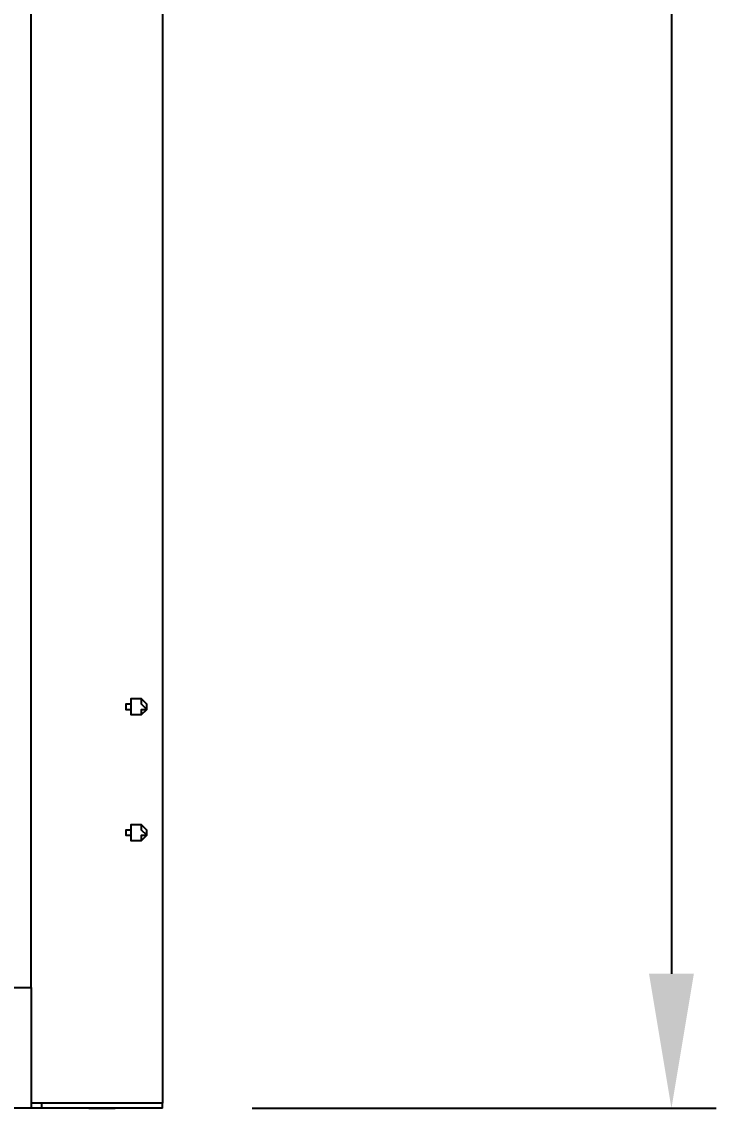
# Model space of a CAD drawing. Header units: millimetres. Extents: x 929 to 1725, y 58 to 532.
# Drawn here: x 1472.52 to 1488.01, y 81.88 to 106.1 of the extents above; entities that cross this region are included whole.
import ezdxf

# ---------------------------------------------------------------- set-up
doc = ezdxf.new("R2010")
doc.units = ezdxf.units.MM
doc.header["$MEASUREMENT"] = 0
doc.header["$PDSIZE"] = -10
doc.layers.get('Defpoints').update_dxf_attribs({"linetype": 'CONTINUOUS'})
doc.layers.add('TI-TEXT', color=3, linetype='CONTINUOUS')
doc.layers.add('TT-WIRE-EQPM', color=6, linetype='CONTINUOUS')
doc.styles.add('굴림체', font='GulimChe.ttf')
doc.dimstyles.new('NEW', dxfattribs={"dimtxt": 3, "dimasz": 3, "dimexe": 1, "dimexo": 2, "dimgap": 1, "dimtad": 1, "dimdec": 4, "dimzin": 0, "dimdsep": 46, "dimtxsty": '굴림체', "dimcen": 0.09, "dimclrd": 1, "dimclre": 1, "dimadec": 0, "dimazin": 0, "dimtfac": 1, "dimtdec": 4, "dimtofl": 0, "dimtmove": 2, "dimatfit": 3, "dimfxl": 0, "dimtolj": 1, "dimtzin": 0, "dimarcsym": 0})

# ---------------------------------------------------------------- blocks, each defined once
blk = doc.blocks.new('*D6')
at = {"layer": 'Defpoints', "color": 0, "linetype": 'ByBlock', "ltscale": 5}
for p in [(1475.66, 192.13), (1475.66, 81.876), (1487.013, 81.876)]:
    blk.add_point(p, dxfattribs=at)
at = {"layer": 'TI-TEXT', "color": 1, "linetype": 'ByBlock', "lineweight": -2, "ltscale": 5}
for p, q in [((1477.66, 192.13), (1488.013, 192.13)), ((1487.013, 189.13), (1487.013, 84.876)), ((1477.66, 81.876), (1488.013, 81.876))]:
    blk.add_line(p, q, dxfattribs=at)
at = {"layer": 'TI-TEXT', "color": 1, "linetype": 'ByBlock', "ltscale": 5}
for points in [[(1486.513, 189.13), (1487.513, 189.13), (1487.013, 192.13)], [(1486.513, 84.876), (1487.513, 84.876), (1487.013, 81.876)]]:
    blk.add_solid(points, dxfattribs=at)
at = {"layer": 'TI-TEXT', "color": 0, "linetype": 'ByBlock', "ltscale": 5, "insert": (1484.473, 137.003), "char_height": 3, "attachment_point": 5, "rotation": 90, "style": '굴림체'}
blk.add_mtext('\\A1;1957.7', dxfattribs=at)

msp = doc.modelspace()

# ---------------------------------------------------------------- linework, layer by layer
at = {"layer": 'TT-WIRE-EQPM', "linetype": 'Continuous'}
for points in [[(1475.66003, 192.01265), (1475.66003, 81.99353)], [(1472.73399, 84.56845), (1472.73399, 189.43773)], [(1475.3089, 90.77165), (1475.3089, 90.88869), (1475.19186, 91.00573), (1475.19186, 91.00573), (1475.07482, 91.00573), (1475.07482, 91.00573), (1474.95778, 91.00573), (1474.95778, 90.88869), (1474.84074, 90.88869), (1474.84074, 90.77165), (1474.95778, 90.77165), (1474.95778, 90.65461), (1475.07482, 90.65461), (1475.07482, 90.65461), (1475.19186, 90.65461), (1475.19186, 90.65461), (1475.3089, 90.77165), (1475.3089, 90.77165)], [(1475.3089, 90.77165), (1475.19186, 90.88869), (1475.19186, 91.00573), (1475.07482, 91.00573), (1475.07482, 91.00573), (1474.95778, 91.00573), (1474.95778, 90.88869), (1474.95778, 90.88869), (1474.95778, 90.77165), (1474.95778, 90.77165), (1474.95778, 90.65461), (1475.07482, 90.65461), (1475.07482, 90.65461), (1475.19186, 90.65461), (1475.19186, 90.77165), (1475.3089, 90.77165)], [(1475.3089, 87.96265), (1475.3089, 88.07969), (1475.19186, 88.19674), (1475.19186, 88.19674), (1475.07482, 88.19674), (1475.07482, 88.19674), (1474.95778, 88.19674), (1474.95778, 88.07969), (1474.84074, 88.07969), (1474.84074, 87.96265), (1474.95778, 87.96265), (1474.95778, 87.84561), (1475.07482, 87.84561), (1475.07482, 87.84561), (1475.19186, 87.84561), (1475.19186, 87.84561), (1475.3089, 87.96265), (1475.3089, 87.96265)], [(1475.3089, 87.96265), (1475.19186, 88.07969), (1475.19186, 88.19674), (1475.07482, 88.19674), (1475.07482, 88.19674), (1474.95778, 88.19674), (1474.95778, 88.07969), (1474.95778, 88.07969), (1474.95778, 87.96265), (1474.95778, 87.96265), (1474.95778, 87.84561), (1475.07482, 87.84561), (1475.07482, 87.84561), (1475.19186, 87.84561), (1475.19186, 87.96265), (1475.3089, 87.96265)], [(1444.76104, 84.56845), (1472.73399, 84.56845)], [(1472.73399, 84.56845), (1472.73399, 81.87649)], [(1472.96807, 81.99353), (1472.73399, 81.99353)], [(1472.96807, 81.87649), (1472.96807, 81.99353)], [(1475.54299, 81.99353), (1472.96807, 81.99353)], [(1475.66003, 81.99353), (1475.54299, 81.99353)], [(1475.66003, 81.87649), (1475.66003, 81.99353)], [(1475.66003, 81.87649), (1441.95205, 81.87649)], [(1474.02145, 81.87649), (1474.60665, 81.87649)]]:
    msp.add_lwpolyline(points, dxfattribs=at)

# ---------------------------------------------------------------- dimensions: what is measured, and where the dimension line sits
at = {"layer": 'TI-TEXT', "linetype": 'ByBlock', "ltscale": 5}
dim = msp.add_linear_dim(base=(1487.01307, 81.87649), p1=(1475.66003, 192.12969), p2=(1475.66003, 81.87649), angle=90, text='1957.7', dimstyle='NEW', dxfattribs=at)
dim.commit()
dim.dimension.update_dxf_attribs({"geometry": '*D6', "text_midpoint": (1484.47317, 137.00309)})

doc.saveas('drawing.dxf')
